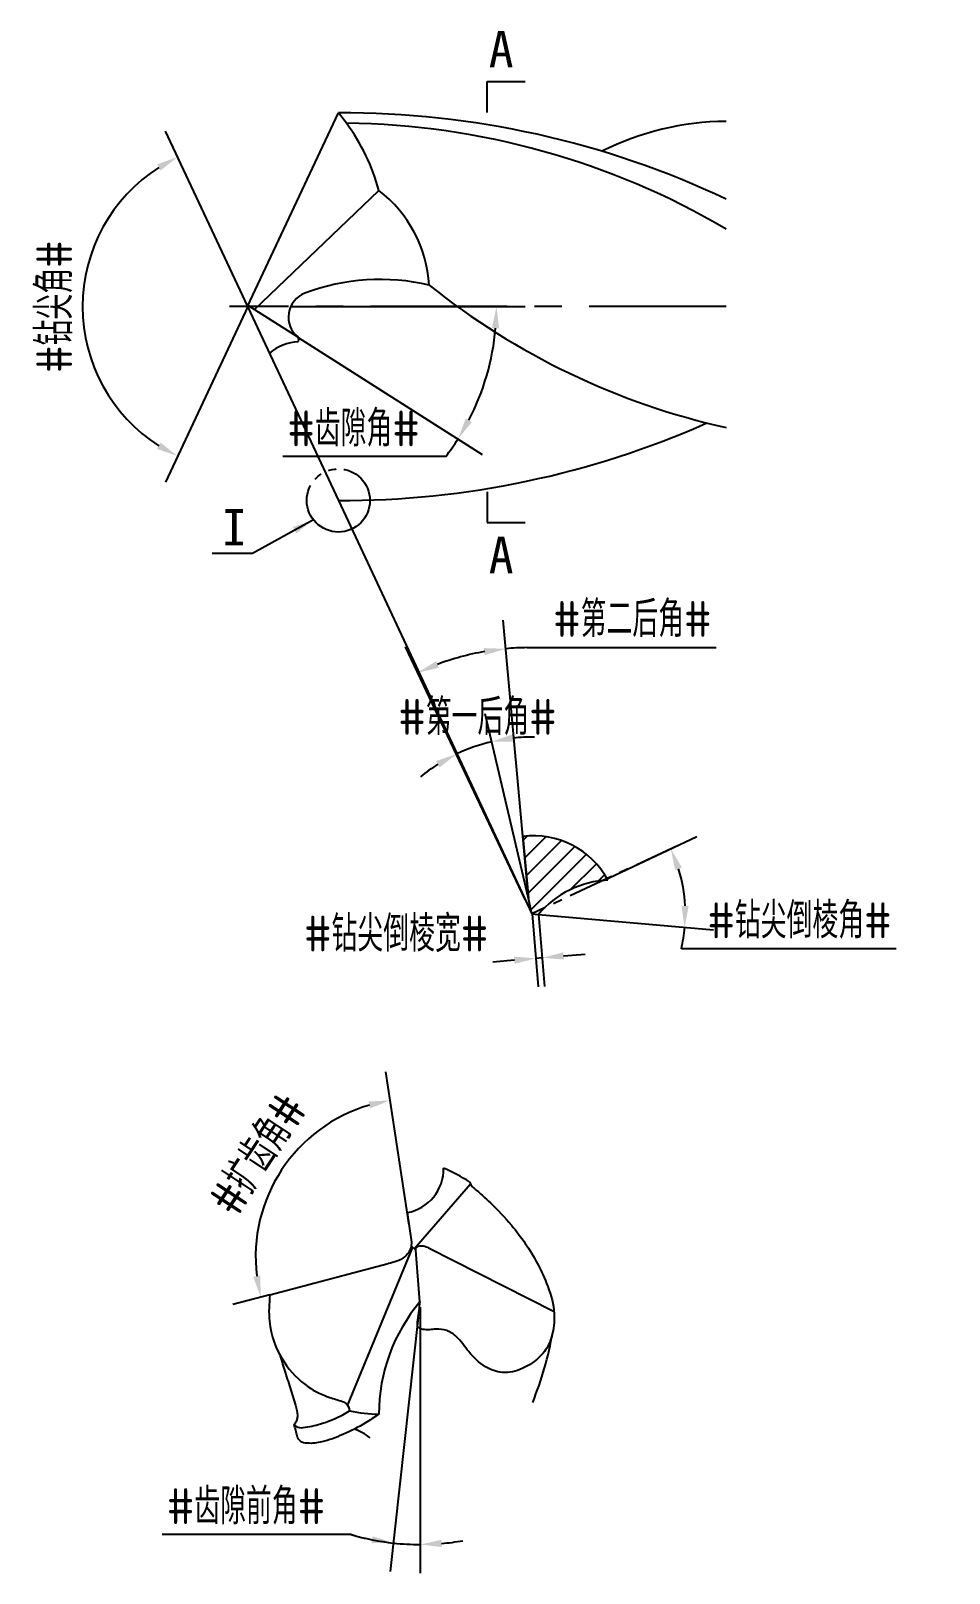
# Model space of a CAD drawing. Header units: millimetres. Extents: x 2546 to 2610, y 3899 to 4007.
import ezdxf

# ---------------------------------------------------------------- set-up
doc = ezdxf.new("R2010")
doc.units = ezdxf.units.MM
for name, pattern in [('ACAD_ISO04W100', [30, 24, -3, 0, -3]), ('CENTER', [50.8, 31.75, -6.35, 6.35, -6.35]), ('JIS_09_08', [10.75, 8, -0.55, 0.55, -0.55, 0.55, -0.55])]:
    doc.linetypes.add(name, pattern=pattern)
for name, color, linetype in [('中心线', 2, 'ACAD_ISO04W100'), ('标注', 7, 'Continuous'), ('注释', 3, 'Continuous'), ('轮廓', 4, 'Continuous')]:
    doc.layers.add(name, color=color, linetype=linetype)
doc.styles.add('CFST0', font='gbenor.shx', dxfattribs={"bigfont": 'gbcbig.shx'})
doc.styles.get("Standard").update_dxf_attribs({"font": ''})
doc.styles.get('Standard').set_extended_font_data('Microsoft YaHei')
doc.dimstyles.new('ISO-25', dxfattribs={"dimtxt": 2.5, "dimasz": 1.5, "dimexe": 0.4, "dimexo": 0.4, "dimgap": 0.4, "dimtad": 1, "dimdec": 3, "dimtxsty": 'Standard', "dimcen": 2.5, "dimclrd": 4, "dimclre": 4, "dimclrt": 4, "dimadec": 0, "dimazin": 0, "dimtfac": 1, "dimtdec": 3, "dimtmove": 0, "dimatfit": 3, "dimfxl": 1, "dimarcsym": 0})
doc.dimstyles.new('TYToolDesignC1-1', dxfattribs={"dimtxt": 2.5, "dimasz": 1.5, "dimexe": 2, "dimexo": 0, "dimtad": 1, "dimtoh": 1, "dimdec": 3, "dimdsep": 46, "dimtxsty": 'CFST0', "dimcen": 2.502, "dimclrd": 3, "dimclre": 3, "dimclrt": 3, "dimazin": 2, "dimtfac": 1, "dimtdec": 3, "dimtmove": 0, "dimatfit": 3, "dimfxl": 1, "dimarcsym": 0})

# ---------------------------------------------------------------- blocks, each defined once
blk = doc.blocks.new('*D9')
at = {"layer": 'Defpoints', "color": 0, "transparency": 16777216}
for p in [(2565.89, 3997.33), (2550.52, 3991.57), (2561.21, 3987.33), (2561.21, 3987.33), (2565.89, 3977.33)]:
    blk.add_point(p, dxfattribs=at)
at = {"layer": '标注', "color": 3, "lineweight": -2, "transparency": 16777216}
for q in [(2555.48, 3999.56), (2555.48, 3975.1)]:
    blk.add_line((2561.21, 3987.33), q, dxfattribs=at)
blk.add_arc((2561.21, 3987.33), 11.5, 122.5583, 237.4417, dxfattribs=at)
at = {"layer": '标注', "color": 3, "transparency": 16777216}
for points in [[(2554.9, 3997.24), (2555.14, 3996.81), (2556.33, 3997.75)], [(2555.14, 3977.86), (2554.9, 3977.42), (2556.33, 3976.92)]]:
    blk.add_solid(points, dxfattribs=at)
at = {"layer": '标注', "color": 3, "transparency": 16777216, "insert": (2547.75, 3987.33), "char_height": 2.5, "attachment_point": 5, "rotation": 90, "style": 'CFST0'}
blk.add_mtext('#钻尖角#', dxfattribs=at)
blk = doc.blocks.new('*D8')
at = {"layer": 'Defpoints', "color": 0, "transparency": 16777216}
for p in [(2561.35, 3987.33), (2561.35, 3987.33), (2564.21, 3987.33), (2564.72, 3985.19), (2578.23, 3984.11)]:
    blk.add_point(p, dxfattribs=at)
at = {"layer": '标注', "color": 3, "lineweight": -2, "transparency": 16777216}
for p, q in [((2564.21, 3987.33), (2580.54, 3987.33)), ((2564.72, 3985.19), (2577.55, 3977.04)), ((2575, 3976.89), (2563.66, 3976.89))]:
    blk.add_line(p, q, dxfattribs=at)
for start, end in [(332.5848, 354.999), (322.5829, 327.5838)]:
    blk.add_arc((2561.35, 3987.33), 17.19, start, end, dxfattribs=at)
at = {"layer": '标注', "color": 3, "transparency": 16777216}
for points in [[(2578.22, 3985.84), (2578.72, 3985.82), (2578.54, 3987.33)], [(2576.82, 3979.29), (2576.39, 3979.54), (2575.86, 3978.12)]]:
    blk.add_solid(points, dxfattribs=at)
at = {"layer": '标注', "color": 3, "transparency": 16777216, "insert": (2568.58, 3978.83), "char_height": 2.5, "attachment_point": 5, "style": 'CFST0'}
blk.add_mtext('#齿隙角#', dxfattribs=at)
blk = doc.blocks.new('*D7')
at = {"layer": 'Defpoints', "color": 0, "transparency": 16777216}
for p in [(2576.56, 3956.52), (2580.54, 3946.04), (2580.76, 3946.11), (2581.01, 3945.04), (2581.01, 3945.04)]:
    blk.add_point(p, dxfattribs=at)
at = {"layer": '标注', "color": 3, "lineweight": -2, "transparency": 16777216}
for p, q in [((2580.76, 3946.11), (2577.75, 3958.98)), ((2580.54, 3946.04), (2574.92, 3957.99))]:
    blk.add_line(p, q, dxfattribs=at)
for start, end in [(89.1804, 96.1657), (103.1509, 115.1735), (122.1588, 129.1441)]:
    blk.add_arc((2581.01, 3945.04), 12.31, start, end, dxfattribs=at)
at = {"layer": '标注', "color": 3, "transparency": 16777216}
for points in [[(2579.72, 3957.04), (2579.64, 3957.53), (2578.2, 3957.03)], [(2574.33, 3955.68), (2574.57, 3955.24), (2575.77, 3956.18)]]:
    blk.add_solid(points, dxfattribs=at)
at = {"layer": '标注', "color": 3, "transparency": 16777216, "insert": (2577.21, 3958.74), "char_height": 2.5, "attachment_point": 5, "style": 'CFST0'}
blk.add_mtext('#第一后角#', dxfattribs=at)
blk = doc.blocks.new('*D6')
at = {"layer": 'Defpoints', "color": 0, "transparency": 16777216}
for p in [(2575.02, 3962.62), (2580.54, 3946.04), (2580.76, 3946.11), (2580.82, 3945.45), (2580.82, 3945.45)]:
    blk.add_point(p, dxfattribs=at)
at = {"layer": '标注', "color": 3, "lineweight": -2, "transparency": 16777216}
for p, q in [((2580.76, 3946.11), (2578.99, 3965.49)), ((2580.54, 3946.04), (2572.19, 3963.63)), ((2580.67, 3963.58), (2593.83, 3963.58))]:
    blk.add_line(p, q, dxfattribs=at)
for start, end in [(90.4514, 95.1944), (99.9374, 110.6449)]:
    blk.add_arc((2580.82, 3945.45), 18.13, start, end, dxfattribs=at)
at = {"layer": '标注', "color": 3, "transparency": 16777216}
for points in [[(2574.52, 3962.18), (2574.33, 3962.64), (2573.04, 3961.83)], [(2577.65, 3963.55), (2577.72, 3963.06), (2579.17, 3963.5)]]:
    blk.add_solid(points, dxfattribs=at)
at = {"layer": '标注', "color": 3, "transparency": 16777216, "insert": (2588, 3965.56), "char_height": 2.5, "attachment_point": 5, "style": 'CFST0'}
blk.add_mtext('#第二后角#', dxfattribs=at)
blk = doc.blocks.new('*D5')
at = {"layer": 'Defpoints', "color": 0, "transparency": 16777216}
for p in [(2591.32, 3947.82), (2585.98, 3947.37), (2581.01, 3945.04), (2581.01, 3945.04), (2581.46, 3945)]:
    blk.add_point(p, dxfattribs=at)
at = {"layer": '标注', "color": 3, "lineweight": -2, "transparency": 16777216}
for p, q in [((2585.98, 3947.37), (2592.49, 3950.42)), ((2581.46, 3945), (2593.64, 3943.92)), ((2591.41, 3942.62), (2606.38, 3942.62))]:
    blk.add_line(p, q, dxfattribs=at)
for start, end in [(2.9744, 17.0638), (346.8664, 354.9204)]:
    blk.add_arc((2581.01, 3945.04), 10.68, start, end, dxfattribs=at)
at = {"layer": '标注', "color": 3, "transparency": 16777216}
for points in [[(2590.98, 3948.09), (2591.45, 3948.27), (2590.67, 3949.58)], [(2591.92, 3945.59), (2591.42, 3945.6), (2591.64, 3944.1)]]:
    blk.add_solid(points, dxfattribs=at)
at = {"layer": '标注', "color": 3, "transparency": 16777216, "insert": (2599.64, 3944.57), "char_height": 2.5, "attachment_point": 5, "style": 'CFST0'}
blk.add_mtext('#钻尖倒棱角#', dxfattribs=at)
blk = doc.blocks.new('*D4')
at = {"layer": 'Defpoints', "color": 0, "transparency": 16777216}
for p in [(2581.01, 3945.04), (2581.46, 3945), (2581.28, 3941.94)]:
    blk.add_point(p, dxfattribs=at)
at = {"layer": '标注', "color": 3, "lineweight": -2, "transparency": 16777216}
for p, q in [((2581.01, 3945.04), (2581.45, 3939.95)), ((2581.46, 3945), (2581.89, 3939.99)), ((2583.21, 3942.11), (2584.71, 3942.24)), ((2579.78, 3941.81), (2578.29, 3941.68)), ((2581.72, 3941.98), (2581.28, 3941.94))]:
    blk.add_line(p, q, dxfattribs=at)
at = {"layer": '标注', "color": 3, "transparency": 16777216}
for points in [[(2583.19, 3942.36), (2583.24, 3941.86), (2581.72, 3941.98)], [(2579.76, 3942.06), (2579.8, 3941.56), (2581.28, 3941.94)]]:
    blk.add_solid(points, dxfattribs=at)
at = {"layer": '标注', "color": 3, "transparency": 16777216, "insert": (2571.55, 3943.64), "char_height": 2.5, "attachment_point": 5, "style": 'CFST0'}
blk.add_mtext('#钻尖倒棱宽#', dxfattribs=at)
blk = doc.blocks.new('*D3')
at = {"layer": 'Defpoints', "color": 0, "transparency": 16777216}
for p in [(2565.6, 3929.52), (2572.45, 3923.35), (2572.78, 3921.15), (2572.78, 3921.15), (2562.76, 3918.51)]:
    blk.add_point(p, dxfattribs=at)
at = {"layer": '标注', "color": 3, "lineweight": -2, "transparency": 16777216}
for p, q in [((2572.45, 3923.35), (2570.84, 3934.03)), ((2562.76, 3918.51), (2560.18, 3917.83))]:
    blk.add_line(p, q, dxfattribs=at)
blk.add_arc((2572.78, 3921.15), 11.02, 106.3322, 186.959, dxfattribs=at)
at = {"layer": '标注', "color": 3, "transparency": 16777216}
for points in [[(2569.62, 3931.97), (2569.73, 3931.49), (2571.14, 3932.05)], [(2562.08, 3919.86), (2561.59, 3919.77), (2562.12, 3918.34)]]:
    blk.add_solid(points, dxfattribs=at)
at = {"layer": '标注', "color": 3, "transparency": 16777216, "insert": (2561.93, 3928.29), "char_height": 2.5, "attachment_point": 5, "rotation": 56.6456, "style": 'CFST0'}
blk.add_mtext('#扩齿角#', dxfattribs=at)
blk = doc.blocks.new('*D2')
at = {"layer": 'Defpoints', "color": 0, "transparency": 16777216}
for p in [(2573.21, 3918.02), (2573.21, 3918.02), (2573.21, 3917.65), (2573.09, 3916.93), (2572.59, 3901.14)]:
    blk.add_point(p, dxfattribs=at)
at = {"layer": '标注', "color": 3, "lineweight": -2, "transparency": 16777216}
for p, q in [((2573.21, 3917.65), (2573.21, 3899.12)), ((2573.09, 3916.93), (2571.14, 3899.24)), ((2568.42, 3901.82), (2555.26, 3901.82))]:
    blk.add_line(p, q, dxfattribs=at)
for start, end in [(253.5306, 263.7175), (253.5407, 258.6291), (275.0884, 280.1768), (263.7175, 270)]:
    blk.add_arc((2573.21, 3918.02), 16.9, start, end, dxfattribs=at)
at = {"layer": '标注', "color": 3, "transparency": 16777216}
for points in [[(2569.91, 3901.7), (2569.84, 3901.21), (2571.36, 3901.23)], [(2574.72, 3900.94), (2574.69, 3901.44), (2573.21, 3901.12)]]:
    blk.add_solid(points, dxfattribs=at)
at = {"layer": '标注', "color": 3, "transparency": 16777216, "insert": (2561.09, 3903.77), "char_height": 2.5, "attachment_point": 5, "style": 'CFST0'}
blk.add_mtext('#齿隙前角#', dxfattribs=at)

msp = doc.modelspace()

# ---------------------------------------------------------------- hatches: boundary and pattern name
at = {"layer": '轮廓'}
h = msp.add_hatch(dxfattribs=at)
h.set_pattern_fill('ANSI31', color=256, scale=0.3)
h.set_pattern_definition([(45, (2543.1714, 3821.3521), (-0.673519, 0.673519), [])])
h.paths.add_polyline_path([(2580.7564, 3946.1114), (2581.0051, 3945.042), (2581.4572, 3945.0032, -0.20376973), (2586.3004, 3947.3942, 0.30889073), (2580.3719, 3950.4285)])

# ---------------------------------------------------------------- linework, layer by layer
at = {"layer": '中心线', "linetype": 'CENTER', "ltscale": 0.3}
msp.add_line((2594.5264, 3987.332), (2559.9492, 3987.332), dxfattribs=at)
at = {"layer": '注释'}
for p, q in [((2577.8951, 4000.8594), (2577.8951, 4003.0052)), ((2577.8951, 4003.0052), (2580.5422, 4003.0052)), ((2577.8951, 3974.4365), (2577.8951, 3972.2907)), ((2577.8951, 3972.2907), (2580.5422, 3972.2907))]:
    msp.add_line(p, q, dxfattribs=at)
at = {"layer": '注释', "linetype": 'JIS_09_08'}
msp.add_circle((2567.5264, 3973.832), 2.1989, dxfattribs=at)
at = {"layer": '轮廓'}
for p, q in [((2561.2054, 3987.332), (2567.5264, 4000.832)), ((2568.0957, 4000.1032), (2567.5264, 4000.832)), ((2561.6834, 3987.1195), (2570.3463, 3995.421)), ((2561.2054, 3987.332), (2567.5264, 3973.832)), ((2561.238, 3987.4017), (2564.7185, 3985.1959)), ((2567.5258, 3973.8304), (2581.0051, 3945.042)), ((2581.0051, 3945.042), (2581.4546, 3945.0004)), ((2572.8139, 3921.7159), (2576.7183, 3926.2385)), ((2572.3113, 3924.2385), (2572.6229, 3922.1693)), ((2572.6924, 3921.835), (2568.1642, 3910.8384)), ((2572.5961, 3921.9295), (2572.9123, 3921.6194)), ((2573.8069, 3921.7774), (2582.5464, 3917.3376)), ((2562.7534, 3918.5077), (2570.9965, 3920.6803)), ((2573.2081, 3918.0191), (2572.9123, 3921.6194)), ((2573.2081, 3918.0191), (2573.2081, 3917.9787))]:
    msp.add_line(p, q, dxfattribs=at)
at = {"layer": '轮廓', "linetype": 'Continuous'}
for p in [(2580.3719, 3950.4285), (2581.0051, 3945.042)]:
    msp.add_line(p, (2580.7564, 3946.1114), dxfattribs=at)
at = {"layer": '轮廓', "linetype": 'CENTER', "ltscale": 0.1}
msp.add_line((2591.1359, 3949.7855), (2581.0051, 3945.042), dxfattribs=at)
at = {"layer": '轮廓'}
for centre, radius, start, end in [((2567.7306, 3938.1313), 62.7011, 64.7, 90.186605), ((2556.5513, 3991.6722), 14.2953, 15.202958, 36.141107), ((2567.4562, 3946.7552), 53.3519, 59.509883, 89.313196), ((2594.6693, 3980.6026), 19.63, 90.417273, 116.626816), ((2564.8639, 3988.2835), 9, 3.494055, 52.471308), ((2570.4457, 3974.2144), 15.0082, 76.900765, 110.493891), ((2605.6914, 4028.6709), 51.0019, 231.363693, 257.354713), ((2565.8485, 3986.597), 1.8, 111.417419, 231.112792), ((2564.4358, 3985.0265), 0.3296, 333.898368, 30.93536), ((2564.895, 3981.5342), 3.3513, 92.792709, 130.366184), ((2567.7306, 4036.5328), 62.7011, 269.813395, 293.944676), ((2586.6307, 3940.6238), 6.7784, 92.793074, 139.784194), ((2571.7854, 3927.2565), 3.0635, 279.883254, 1.451139), ((2567.6685, 3911.4114), 17.4664, 58.998447, 65.729869), ((2582.4645, 3910.1979), 12.1183, 139.804015, 179.987344), ((2559.0282, 3919.9425), 23.7694, 337.939718, 350.17939), ((2570.3996, 3920.0758), 9.8753, 257.775929, 269.690537), ((2567.121, 3905.1273), 4.3076, 52.635579, 69.340371)]:
    msp.add_arc(centre, radius, start, end, dxfattribs=at)
at = {"layer": '轮廓', "linetype": 'Continuous'}
msp.add_arc((2581.1138, 3944.5693), 5.906, 28.575041, 97.21585, dxfattribs=at)
at = {"layer": '轮廓'}
for points in [[(2576.6648, 3926.3828), (2576.7452, 3926.1858), (2576.984, 3925.9303), (2578.1199, 3924.906), (2579.5713, 3923.3634), (2581.3783, 3920.7109), (2582.1104, 3919.0925), (2582.5565, 3917.2025), (2582.4429, 3915.8589), (2582.1095, 3914.9232), (2581.3672, 3914.0336), (2580.3329, 3913.3703), (2578.947, 3913.1089), (2577.7766, 3913.5033), (2576.6004, 3914.5505), (2575.7325, 3915.6079), (2575.0916, 3916.015), (2574.3161, 3916.1163), (2573.4101, 3916.1011), (2573.0892, 3916.2547), (2573.0597, 3916.7584), (2573.2081, 3918.0191)], [(2572.6229, 3922.1693), (2572.564, 3921.7806), (2572.1386, 3921.1461), (2570.9965, 3920.6803)], [(2572.9123, 3921.6194), (2572.9303, 3921.7494), (2573.2011, 3921.918), (2573.6409, 3921.858), (2573.8069, 3921.7774)], [(2562.7534, 3918.5077), (2562.7186, 3916.6843), (2563.7501, 3913.8344), (2565.4225, 3912.1009), (2566.9204, 3911.3659), (2567.8106, 3911.0765), (2568.0891, 3910.9278), (2568.3087, 3910.4244)], [(2563.4359, 3914.3654), (2563.7689, 3913.2684), (2564.1678, 3912.0235), (2564.5331, 3910.8174), (2564.6729, 3910.0964), (2564.6313, 3909.8234), (2564.5135, 3909.5708), (2564.44, 3909.4545)], [(2564.44, 3909.4545), (2564.6992, 3909.2925), (2565.2181, 3909.2837), (2566.4184, 3909.5659), (2567.8305, 3910.1563), (2568.3087, 3910.4244)], [(2570.3463, 3910.2006), (2569.4133, 3909.5898), (2567.8396, 3908.7771), (2566.3688, 3908.2635), (2565.3662, 3908.1714), (2564.8773, 3908.3192), (2564.7266, 3908.5086), (2564.6112, 3908.8604), (2564.4974, 3909.2721), (2564.44, 3909.4545)]]:
    msp.add_spline(points, degree=3, dxfattribs=at)

# ---------------------------------------------------------------- texts
at = {"layer": '注释', "char_height": 2.53935, "width": 21.860635, "attachment_point": 1}
for s, insert in [('{\\f宋体|b0|i0|c134|p2;A}', (2577.9974, 4006.5377)), ('{\\f宋体|b0|i0|c134|p2;I}', (2559.4037, 3973.2449)), ('{\\f宋体|b0|i0|c134|p2;A}', (2577.9974, 3971.2993))]:
    msp.add_mtext(s, dxfattribs=dict(at, insert=insert))

# ---------------------------------------------------------------- dimensions: what is measured, and where the dimension line sits
at = {"layer": '标注'}
for base, line1, line2, text, picture, middle in [((2550.5156, 3991.573), ((2561.2051, 3987.332), (2565.8851, 3997.332)), ((2561.2051, 3987.332), (2565.8851, 3977.332)), '#钻尖角#', '*D9', (2547.7474, 3987.332)), ((2578.2311, 3984.1092), ((2561.3451, 3987.332), (2564.2051, 3987.332)), ((2561.3451, 3987.332), (2564.7151, 3985.192)), '#齿隙角#', '*D8', (2568.5813, 3978.8306)), ((2575.0168, 3962.6249), ((2580.8151, 3945.452), (2580.7551, 3946.112)), ((2580.8151, 3945.452), (2580.5351, 3946.042)), '#第二后角#', '*D6', (2587.9995, 3965.5621)), ((2591.3184, 3947.8155), ((2581.0051, 3945.042), (2581.4551, 3945.002)), ((2581.0051, 3945.042), (2585.9751, 3947.372)), '#钻尖倒棱角#', '*D5', (2599.6426, 3944.5731)), ((2565.6004, 3929.5194), ((2572.7762, 3921.1494), (2562.7562, 3918.5094)), ((2572.7762, 3921.1494), (2572.4462, 3923.3494)), '#扩齿角#', '*D3', (2561.932, 3928.2875)), ((2572.5888, 3901.1351), ((2573.2062, 3918.0194), (2573.0862, 3916.9294)), ((2573.2062, 3918.0194), (2573.2062, 3917.6494)), '#齿隙前角#', '*D2', (2561.089, 3903.7747))]:
    dim = msp.add_angular_dim_2l(base=base, line1=line1, line2=line2, text=text, dimstyle='TYToolDesignC1-1', dxfattribs=at)
    dim.commit()
    dim.dimension.update_dxf_attribs({"geometry": picture, "text_midpoint": middle})
dim = msp.add_angular_dim_2l(base=(2576.5599, 3956.5226), line1=((2581.0051, 3945.042), (2580.7551, 3946.112)), line2=((2581.0051, 3945.042), (2580.5351, 3946.042)), text='#第一后角#', dimstyle='TYToolDesignC1-1', dxfattribs=at)
dim.commit()
dim.dimension.update_dxf_attribs({"geometry": '*D7', "text_midpoint": (2577.2051, 3956.752), "dimtype": 162})
dim = msp.add_linear_dim(base=(2581.2764, 3941.9412), p1=(2581.4551, 3945.002), p2=(2581.0051, 3945.042), angle=5, text='#钻尖倒棱宽#', dimstyle='TYToolDesignC1-1', dxfattribs=at)
dim.commit()
dim.dimension.update_dxf_attribs({"geometry": '*D4', "text_midpoint": (2571.5507, 3943.6375)})

# ---------------------------------------------------------------- leaders
at = {"layer": '注释'}
msp.add_leader([(2565.7872, 3972.4865), (2561.5342, 3970.1283), (2558.7408, 3970.1283)], dimstyle='ISO-25', override={"dimgap": 0.4, "dimtad": 0, "dimclrd": 256}, dxfattribs=at)

doc.saveas('drawing.dxf')
